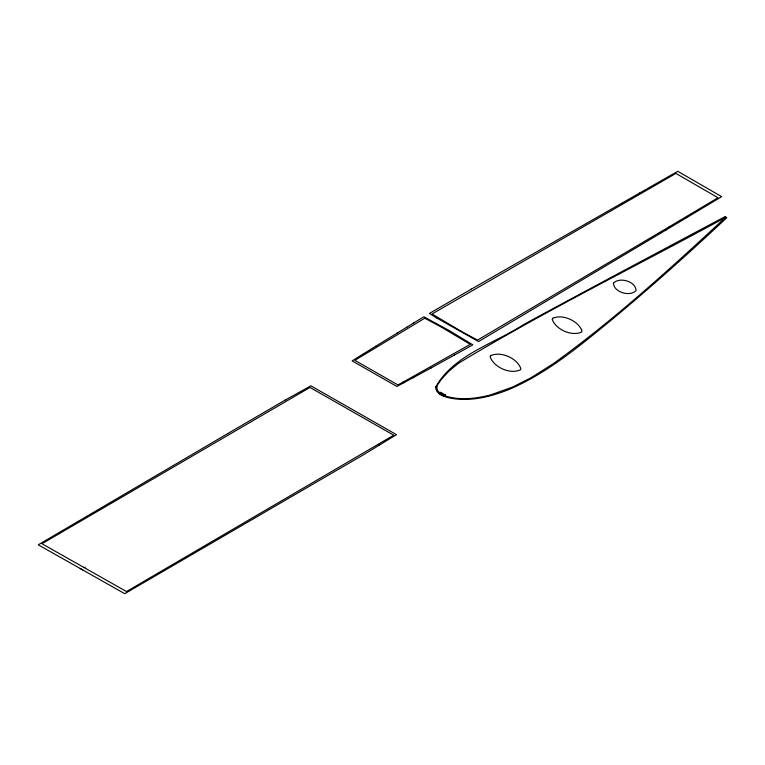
<?xml version="1.0" encoding="UTF-8"?>
<svg xmlns="http://www.w3.org/2000/svg" width="765" height="765" viewBox="0 0 765 765"><rect width="100%" height="100%" fill="white"/><g stroke="black" fill="none" stroke-linecap="round" stroke-linejoin="round"><path stroke-width="1.15" d="M285.106 400.133L310.877 385.828L396.48 434.663L364.398 454.219L124.714 593.688L80.258 568.548M439.387 392.627L439.368 392.56A14.984 8.654 0 0 1 437.207 389.27A20.559 11.867 0 0 1 436.987 388.295L436.939 387.884A11.752 6.789 0 0 1 436.987 387.023L437.131 386.373A37.59 21.707 0 0 1 437.322 385.694L437.398 385.464A17.566 10.146 0 0 1 437.8 384.546A22.309 12.881 0 0 1 438.689 383.141L439.234 382.433A21.21 12.24 0 0 0 439.741 381.697L440.057 381.19A26.699 15.415 0 0 1 440.583 380.425L441.357 379.392A57.26 33.058 0 0 1 441.969 378.599L449.045 371.073L457.747 363.872A78.699 45.431 0 0 1 459.01 362.945C545.674 310.456 636.977 265.79 725.861 217.231M441.96 394.434L442.151 394.491A15.883 9.17 0 0 0 443.872 395.323L446.626 396.347M665.961 230.036L686.654 217.643M686.645 217.643L721.663 196.653L677.771 171.312L639.674 193.01M446.846 396.423L450.853 397.437A25.532 14.736 0 0 0 453.09 397.848L455.252 398.154A23.332 13.474 0 0 0 457.107 398.355L459.516 398.536A21.64 12.498 0 0 0 460.626 398.594L463.399 398.661A23.658 13.655 0 0 0 464.671 398.661L466.889 398.613A29.395 16.973 0 0 0 468.276 398.555L470.676 398.402A36.07 20.827 0 0 0 472.177 398.278L474.233 398.058A44.131 25.484 0 0 0 475.82 397.867L481.912 396.882A42.371 24.461 0 0 0 483.643 396.538L485.402 396.155A37.303 21.535 0 0 0 487.19 395.744L489.007 395.295A29.309 16.926 0 0 0 490.834 394.817L512.024 387.253A53.139 30.677 0 0 0 514.023 386.363L530.193 378.168A127.927 73.861 0 0 0 532.22 377.002L552.808 363.977A147.368 85.078 0 0 0 554.893 362.543C615.433 318.823 671.431 267.559 725.727 217.231M362.333 354.539L352.139 360.908L396.892 386.459L403.987 382.663M362.438 354.472L363.289 353.946M363.423 353.86L375.749 346.22M375.749 346.22L397.264 333.043M665.961 230.036L478.546 341.563L436.528 317.896M397.264 333.043L406.837 327.2M413.167 323.327L406.817 327.2M413.157 323.318L413.76 322.964M413.75 322.954L423.829 316.777L448.978 330.423L472.847 344.843L454.381 355.075M285.096 400.124L227.693 433.602M227.693 433.602L38.25 544.804L82.735 569.944M471.374 289.132L429.423 313.44L436.519 317.886M378.512 445.555L379.019 445.259M471.374 289.132L621.62 203.299M84.246 567.64L126.502 591.546L393.707 435.199L309.988 387.434L41.951 543.743L84.246 567.64L85.135 567.123M621.629 203.299L639.664 193.01M454.372 355.065L431.097 367.965M431.087 367.955L403.777 382.777M413.157 377.738L413.855 377.365M402.897 382.223L470.284 344.346L442.333 327.716A648.739 374.544 0 0 0 424.709 318.25L354.836 360.325L397.877 384.9L403.098 382.108M441.96 394.377L441.96 394.377A20.339 11.743 0 0 1 439.54 392.713L439.406 392.588M435.687 387.004C435.61 393.64 442.916 396.232 448.338 397.676C469.136 402.38 490.824 396.92 510.131 389.003C548.62 372.354 580.941 344.805 613.167 318.565C652.048 286.129 689.867 252.431 726.75 217.738L724.904 216.696C657.833 252.431 590.704 288.07 523.948 324.389C494.295 343.705 454.028 354.616 435.687 387.004M613.453 283.165C613.788 292.345 630.083 297.059 636.098 290.537C635.763 281.357 619.468 276.643 613.453 283.165M552.674 318.297L552.225 319.435C555.954 329.591 571.685 336.629 581.582 332.077L582.022 330.939C578.292 320.784 562.571 313.746 552.674 318.297M490.652 355.687L490.174 356.873C493.903 367.401 510.226 374.592 520.391 369.83L520.869 368.644C517.15 358.116 500.817 350.925 490.652 355.687M445.507 395.065L444.044 396.308L438.488 393.153L440.611 392.273L445.507 395.065M668.954 226.937L477.618 340.062A648.739 374.544 0 0 1 459.995 330.595L432.034 313.966L675.906 173.426L718.029 197.743L668.954 226.937"/></g></svg>
